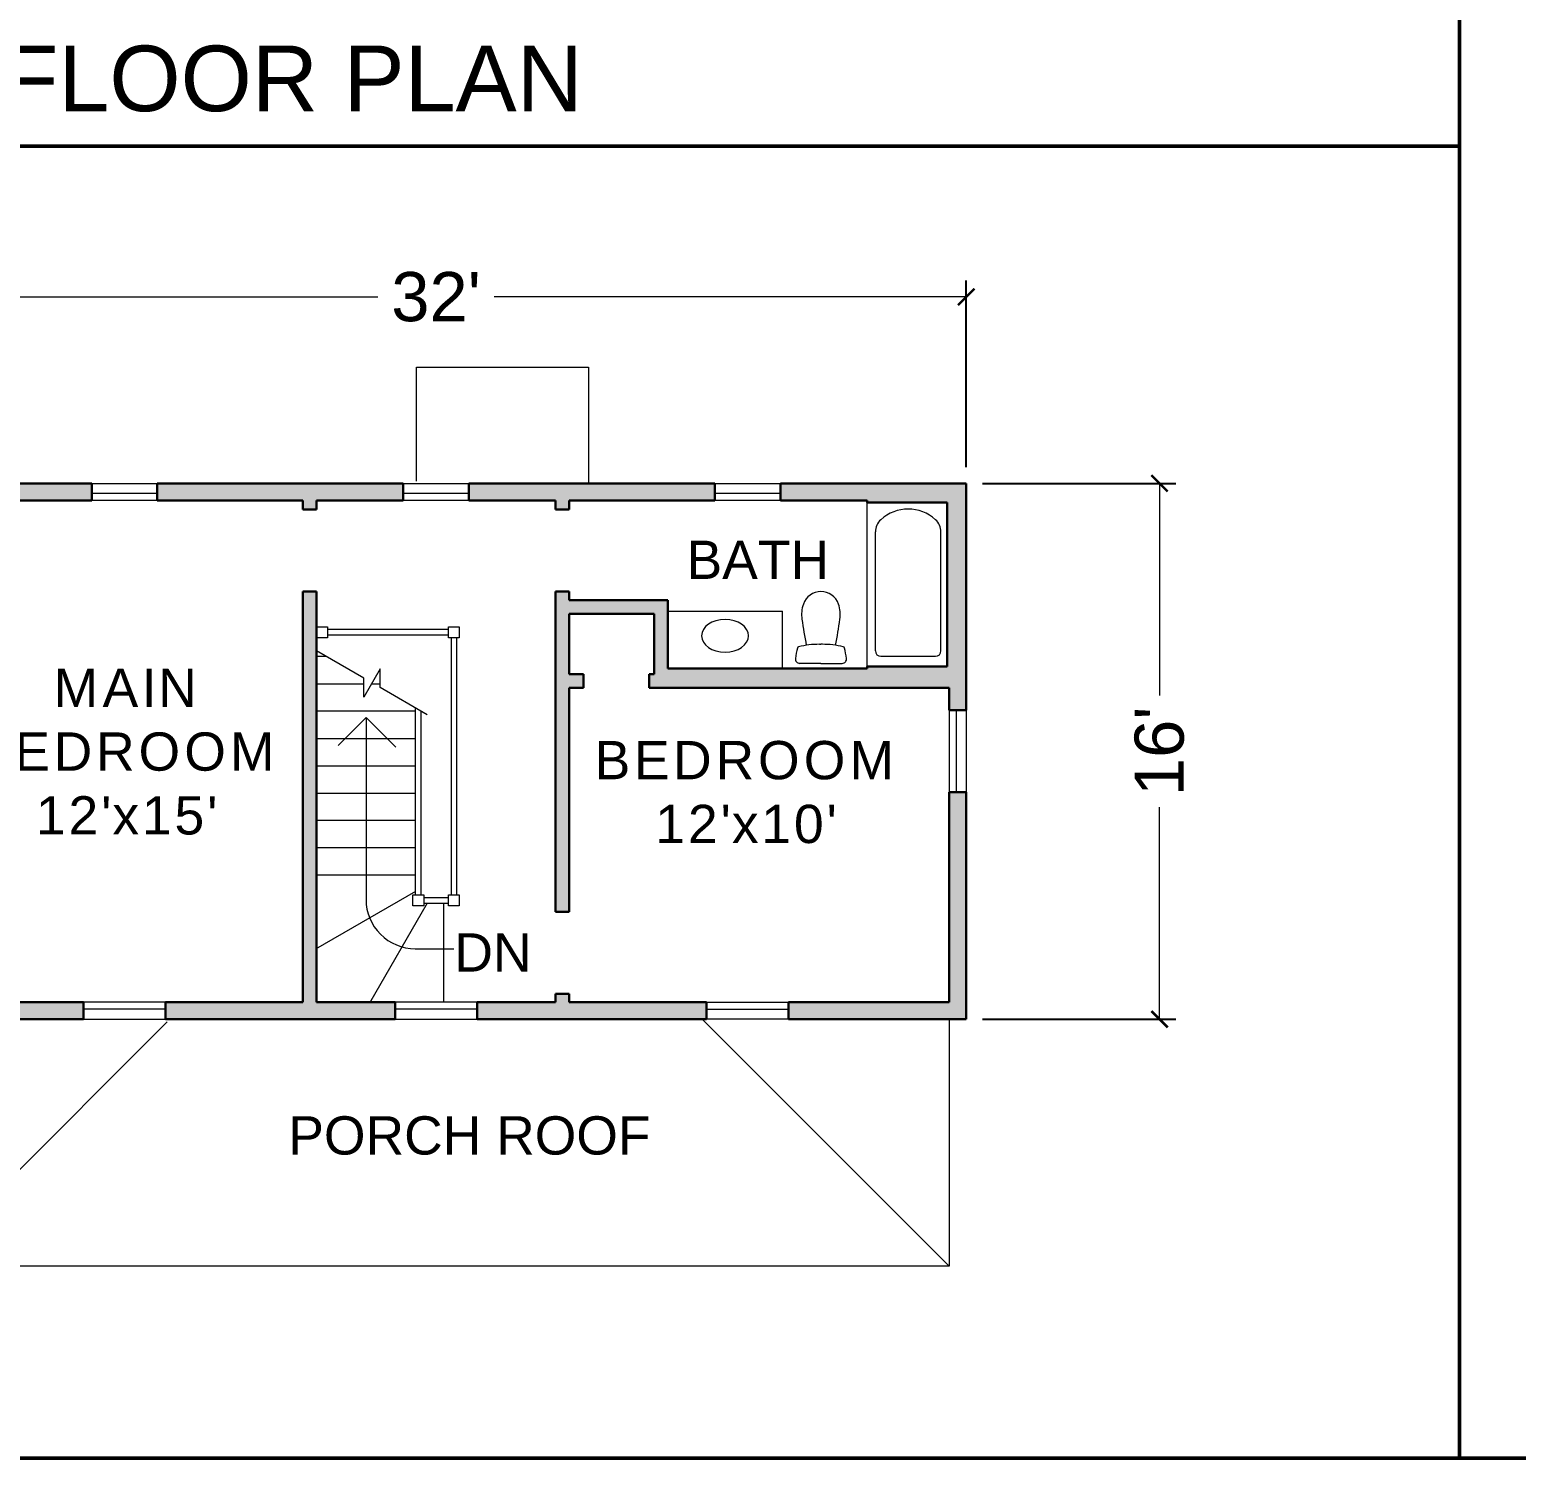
# Model space of a CAD drawing. Header units: inches. Extents: x -54 to 15382, y 469 to 41738.
# Drawn here: x 1901 to 2445, y 10431 to 10953 of the extents above; entities that cross this region are included whole.
import ezdxf

# ---------------------------------------------------------------- set-up
doc = ezdxf.new("R2010")
doc.units = ezdxf.units.IN
doc.header["$MEASUREMENT"] = 0
doc.linetypes.add('DASHED', pattern=[0.75, 0.5, -0.25])
doc.layers.get('0').update_dxf_attribs({"lineweight": 9})
for name, color, linetype, lineweight in [('1', 7, 'Continuous', 9), ('2', 7, 'Continuous', 18), ('3', 7, 'Continuous', 30), ('5', 7, 'Continuous', 50), ('A-DIMSx', 7, 'Continuous', 9), ('A-FILL', 7, 'Continuous', 9), ('A-TEXTx', 7, 'Continuous', 18)]:
    doc.layers.add(name, color=color, linetype=linetype, lineweight=lineweight)
doc.styles.get("Standard").update_dxf_attribs({"font": 'arial.ttf'})
doc.dimstyles.get("Standard").update_dxf_attribs({"dimtxt": 3, "dimasz": 2, "dimexe": 0.03125, "dimexo": 0.0625, "dimgap": 0.03125, "dimtad": 0, "dimtoh": 1, "dimdec": 4, "dimlfac": 0.99985, "dimzin": 0, "dimdsep": 46, "dimlunit": 4, "dimtxsty": 'Standard', "dimblk": 'ARCHTICK', "dimblk1": 'ARCHTICK', "dimblk2": 'ARCHTICK', "dimcen": 0.09, "dimclrt": 256, "dimadec": 0, "dimazin": 0, "dimtfac": 1, "dimtdec": 4, "dimtofl": 0, "dimtmove": 0, "dimatfit": 3, "dimfxl": 1, "dimtolj": 1, "dimtzin": 0, "dimarcsym": 0})

# ---------------------------------------------------------------- blocks, each defined once
blk = doc.blocks.new('_ArchTick')
at = {"color": 0, "linetype": 'ByBlock', "lineweight": 0, "const_width": 0.15}
blk.add_lwpolyline([(-0.5, -0.5), (0.5, 0.5)], dxfattribs=at)
blk = doc.blocks.new('*D147')
at = {"layer": 'A-DIMSx', "color": 0, "lineweight": -2, "ltscale": 0.25}
for p, q in [((2249.48, 10787.1), (2320.19, 10787.1)), ((2249.48, 10591.1), (2320.19, 10591.1))]:
    blk.add_line(p, q, dxfattribs=at)
at = {"layer": 'A-DIMSx', "color": 0, "lineweight": 5, "ltscale": 0.25}
for p, q in [((2314.19, 10787.1), (2314.19, 10709.53)), ((2314.19, 10591.1), (2314.19, 10668.68))]:
    blk.add_line(p, q, dxfattribs=at)
at = {"layer": 'A-DIMSx', "color": 0, "lineweight": 5, "xscale": 6, "yscale": 6, "zscale": 6}
for p, rotation in [((2314.19, 10787.1), 90), ((2314.19, 10591.1), 270)]:
    blk.add_blockref('_ArchTick', p, dxfattribs=dict(at, rotation=rotation))
at = {"layer": 'A-DIMSx', "ltscale": 0.25, "insert": (2314.19, 10689.1), "char_height": 18, "attachment_point": 5, "rotation": 90}
blk.add_mtext("\\A1;16'", dxfattribs=at)
blk = doc.blocks.new('*D148')
at = {"layer": 'A-DIMSx', "color": 0, "lineweight": -2, "ltscale": 0.25}
for p, q in [((1855.48, 10793.1), (1855.48, 10861.3)), ((2243.48, 10793.1), (2243.48, 10861.3))]:
    blk.add_line(p, q, dxfattribs=at)
at = {"layer": 'A-DIMSx', "color": 0, "lineweight": 5, "ltscale": 0.25}
for p, q in [((1855.48, 10855.3), (2028.21, 10855.3)), ((2243.48, 10855.3), (2070.75, 10855.3))]:
    blk.add_line(p, q, dxfattribs=at)
at = {"layer": 'A-DIMSx', "color": 0, "lineweight": 5, "xscale": 6, "yscale": 6, "zscale": 6, "rotation": 180}
blk.add_blockref('_ArchTick', (1855.48, 10855.3), dxfattribs=at)
at = {"layer": 'A-DIMSx', "color": 0, "lineweight": 5, "xscale": 6, "yscale": 6, "zscale": 6}
blk.add_blockref('_ArchTick', (2243.48, 10855.3), dxfattribs=at)
at = {"layer": 'A-DIMSx', "ltscale": 0.25, "insert": (2049.48, 10855.3), "char_height": 18, "attachment_point": 5}
blk.add_mtext("\\A1;32'", dxfattribs=at)

msp = doc.modelspace()

# ---------------------------------------------------------------- hatches: boundary and pattern name
at = {"layer": 'A-FILL', "ltscale": 0.25}
h = msp.add_hatch(color=256, dxfattribs=at)
h.paths.add_polyline_path([(2037.4796258, 10780.8530999), (2037.4796258, 10787.1030999), (1947.4791525, 10787.1030999), (1947.4791525, 10780.8530999), (2000.7296258, 10780.8530999), (2000.7296258, 10777.6030999), (2005.7296258, 10777.6030999), (2005.7296258, 10780.8530999)])
h.paths.add_polyline_path([(1861.7296258, 10743.8530999), (1861.7296258, 10780.8530999), (1886.7296258, 10780.8530999), (1886.7296258, 10769.6030999), (1891.7296258, 10769.6030999), (1891.7296258, 10780.8530999), (1923.4791525, 10780.8530999), (1923.4791525, 10787.1030999), (1855.4796258, 10787.1030999), (1855.4796258, 10701.1030999), (1831.4796258, 10701.1030999), (1831.4796258, 10677.1030999), (1855.4796258, 10677.1030999), (1855.4796258, 10591.1030999), (1920.4796258, 10591.1030999), (1920.4796258, 10597.3530999), (1891.7296258, 10597.3530999), (1891.7296258, 10608.6030999), (1886.7296258, 10608.6030999), (1886.7296258, 10597.3530999), (1861.7296258, 10597.3530999), (1861.7296258, 10634.3530999), (1886.7296258, 10634.3530999), (1886.7296258, 10632.6030999), (1891.7296258, 10632.6030999), (1891.7296258, 10639.3530999), (1861.7296258, 10639.3530999), (1861.7296258, 10738.8530999), (1891.7296258, 10738.8530999), (1891.7296258, 10745.6030999), (1886.7296258, 10745.6030999), (1886.7296258, 10743.8530999)])
h.paths.add_polyline_path([(2034.4796258, 10597.3530999), (2034.4796258, 10591.1030999), (1950.4796258, 10591.1030999), (1950.4796258, 10597.3530999), (2000.7296258, 10597.3530999), (2000.7296258, 10747.6030999), (2005.7296258, 10747.6030999), (2005.7296258, 10597.3530999)])
edge = h.paths.add_edge_path(flags=16)
edge.add_arc((1838.9796258, 10693.6030999), 1.5, 90, 180)
edge.add_line((1837.4796258, 10693.6030999), (1837.4796258, 10684.6030999))
edge.add_arc((1838.9796258, 10684.6030999), 1.5, 180, 270)
edge.add_line((1838.9796258, 10683.1030999), (1847.9796258, 10683.1030999))
edge.add_arc((1847.9796258, 10684.6030999), 1.5, 270, 360)
edge.add_line((1849.4796258, 10684.6030999), (1849.4796258, 10693.6030999))
edge.add_arc((1847.9796258, 10693.6030999), 1.5, 0, 90)
edge.add_line((1847.9796258, 10695.1030999), (1838.9796258, 10695.1030999))
h = msp.add_hatch(color=256, dxfattribs=at)
h.paths.add_polyline_path([(2151.4791525, 10780.8530999), (2151.4791524, 10787.1030999), (2061.4796258, 10787.1030999), (2061.4796258, 10780.8530999), (2093.2296258, 10780.8530999), (2093.2296258, 10777.6030999), (2098.2296258, 10777.6030999), (2098.2296258, 10780.8530999)])
h.paths.add_polyline_path([(2243.4796258, 10704.1030999), (2243.4796258, 10787.1030999), (2175.4791525, 10787.1030999), (2175.4791524, 10780.8530999), (2237.2296258, 10780.8530999), (2237.2296258, 10704.1030999)])
h.paths.add_polyline_path([(2237.2296258, 10712.3530999), (2237.2296258, 10780.8530999), (2207.2296258, 10780.8530999), (2207.2296258, 10780.1030999), (2236.4796258, 10780.1030999), (2236.4796258, 10720.1030999), (2207.2296258, 10720.1030999), (2207.2296258, 10719.3530999), (2134.2296258, 10719.3530999), (2134.2296258, 10744.3530999), (2098.2296258, 10744.3530999), (2098.2296258, 10747.6030999), (2093.2296258, 10747.6030999), (2093.2296258, 10630.3530999), (2098.2296258, 10630.3530999), (2098.2296258, 10712.3530999), (2103.4796258, 10712.3530999), (2103.4796258, 10717.3530999), (2098.2296258, 10717.3530999), (2098.2296258, 10739.3530999), (2129.2296258, 10739.3530999), (2129.2296258, 10717.3530999), (2127.4796258, 10717.3530999), (2127.4796258, 10712.3530999)])
h.paths.add_polyline_path([(2243.4796258, 10591.1030999), (2243.4796258, 10674.1030999), (2237.2296258, 10674.1030999), (2237.2296258, 10597.3530999), (2178.4796258, 10597.3530999), (2178.4796258, 10591.1030999)])
h.paths.add_polyline_path([(2148.4796258, 10591.1030999), (2148.4796258, 10597.3530999), (2098.2296258, 10597.3530999), (2098.2296258, 10600.3530999), (2093.2296258, 10600.3530999), (2093.2296258, 10597.3530999), (2064.4796258, 10597.3530999), (2064.4796258, 10591.1030999)])

# ---------------------------------------------------------------- linework, layer by layer
at = {"layer": '1', "ltscale": 0.1}
for p, q in [((1923.4791525, 10787.1030999), (1947.4791525, 10787.1030999)), ((2037.4796258, 10787.1030999), (2061.4796258, 10787.1030999)), ((2151.4791524, 10787.1030999), (2175.4791525, 10787.1030999)), ((1947.4791525, 10780.8530999), (1923.4791525, 10780.8530999)), ((2061.4796258, 10780.8530999), (2037.4796258, 10780.8530999)), ((2175.4791524, 10780.8530999), (2151.4791525, 10780.8530999)), ((2053.9796258, 10733.6030999), (2009.7296258, 10733.6030999)), ((2053.9796258, 10731.6030999), (2009.7296258, 10731.6030999)), ((2237.2296258, 10704.1030999), (2237.2296258, 10674.1030999)), ((2243.4796258, 10704.1030999), (2243.4796258, 10674.1030999)), ((1950.4796258, 10597.3530999), (1920.4796258, 10597.3530999)), ((2064.4796258, 10597.3530999), (2034.4796258, 10597.3530999)), ((2148.4796258, 10597.3530999), (2178.4796258, 10597.3530999)), ((1920.4796258, 10591.1030999), (1950.4796258, 10591.1030999)), ((2034.4796258, 10591.1030999), (2064.4796258, 10591.1030999)), ((2178.4796258, 10591.1030999), (2148.4796258, 10591.1030999))]:
    msp.add_line(p, q, dxfattribs=at)
at = {"layer": '1'}
for p, q in [((1947.4791525, 10783.3790106), (1923.4791525, 10783.3790106)), ((2061.4796258, 10783.3790106), (2037.4796258, 10783.3790106)), ((2175.4791525, 10783.3790106), (2151.4791525, 10783.3790106)), ((2210.2296258, 10725.8530999), (2210.2296258, 10769.3793681)), ((2234.2296258, 10725.8530999), (2234.2296258, 10769.3793681)), ((2054.9796258, 10730.6030999), (2054.9796258, 10636.6030999)), ((2056.9796258, 10730.6030999), (2056.9796258, 10636.6030999)), ((2005.7296258, 10723.8457406), (2009.2012186, 10723.8457406)), ((2212.2296258, 10723.8530999), (2232.2296258, 10723.8530999)), ((2005.7296258, 10713.8457406), (2023.0300766, 10713.8457406)), ((2025.8661932, 10713.8457406), (2029.0300766, 10713.8457406)), ((2041.9796258, 10636.6030999), (2041.9796258, 10704.9211184)), ((2041.9796258, 10703.8457406), (2005.7296258, 10703.8457406)), ((2043.9796258, 10636.6030999), (2043.9796258, 10703.7664178)), ((2239.7555365, 10704.1030999), (2239.7555365, 10674.1030999)), ((2005.7296258, 10693.8457406), (2041.9796258, 10693.8457406)), ((2005.7296258, 10683.8457406), (2041.9796258, 10683.8457406)), ((2005.7296258, 10673.8457406), (2041.9796258, 10673.8457406)), ((2041.9796258, 10663.8457406), (2005.7296258, 10663.8457406)), ((2041.9796258, 10653.8457406), (2005.7296258, 10653.8457406)), ((2041.9796258, 10643.8457406), (2005.7296258, 10643.8457406)), ((2041.9796258, 10637.8457406), (2005.388879, 10616.720063)), ((2044.9796258, 10635.6030999), (2053.9796258, 10635.6030999)), ((2046.2222665, 10633.6030999), (2025.0982162, 10597.0151714)), ((2044.9796258, 10633.6030999), (2053.9796258, 10633.6030999)), ((2052.2222665, 10633.6030999), (2052.2222665, 10597.3530999)), ((1950.4796258, 10594.8271893), (1920.4796258, 10594.8271893)), ((2064.4796258, 10594.8271893), (2034.4796258, 10594.8271893)), ((2237.2114664, 10500.7746149), (2146.8829817, 10591.1030999)), ((2148.4796258, 10594.8271893), (2178.4796258, 10594.8271893)), ((1861.7477853, 10500.7746149), (1951.07627, 10590.1030999))]:
    msp.add_line(p, q, dxfattribs=at)
at = {"layer": '1', "ltscale": 0.25}
msp.add_line((2207.2296258, 10720.1030999), (2207.2296258, 10780.1030999), dxfattribs=at)
at = {"layer": '1', "linetype": 'Continuous'}
for p, q in [((2189.793153, 10728.2471942), (2190.3049958, 10728.2471942)), ((2190.8168387, 10728.2471942), (2190.3049958, 10728.2471942)), ((2190.3049958, 10721.2782567), (2182.5092352, 10721.2782567)), ((2190.3049958, 10721.2782567), (2198.1007565, 10721.2782567))]:
    msp.add_line(p, q, dxfattribs=at)
at = {"layer": '1', "linetype": 'DASHED'}
msp.add_line((2190.3049958, 10721.2782579), (2190.3049958, 10721.2782567), dxfattribs=at)
msp.add_line((2190.3049958, 10721.2782579), (2190.3049958, 10721.2782567), dxfattribs=at)
at = {"layer": '1', "ltscale": 0.25}
for points in [[(2005.7296258, 10730.6030999), (2005.7296258, 10734.6030999), (2009.7296258, 10734.6030999), (2009.7296258, 10730.6030999), (2005.7296258, 10730.6030999)], [(2053.9796258, 10730.6030999), (2053.9796258, 10734.6030999), (2057.9796258, 10734.6030999), (2057.9796258, 10730.6030999), (2053.9796258, 10730.6030999)], [(2046.218667, 10702.4737068), (2029.0300766, 10712.3975441), (2029.0300766, 10719.3257473), (2023.0300766, 10708.9334425), (2023.0300766, 10715.8616457), (2005.7296258, 10725.8500656)], [(2040.9796258, 10632.6030999), (2040.9796258, 10636.6030999), (2044.9796258, 10636.6030999), (2044.9796258, 10632.6030999), (2040.9796258, 10632.6030999)], [(2053.9796258, 10632.6030999), (2053.9796258, 10636.6030999), (2057.9796258, 10636.6030999), (2057.9796258, 10632.6030999), (2053.9796258, 10632.6030999)]]:
    msp.add_lwpolyline(points, dxfattribs=at)
at = {"layer": '1'}
for centre, radius, start, end in [((2222.2296258, 10762.8081891), 14.8983366, 47.601478879, 132.398521121), ((2216.2296258, 10769.3793681), 6, 132.398521121, 180), ((2228.2296258, 10769.3793681), 6, 0, 47.601478879), ((2212.2296258, 10725.8530999), 2, 180, 270), ((2232.2296258, 10725.8530999), 2, 270, 0)]:
    msp.add_arc(centre, radius, start, end, dxfattribs=at)
at = {"layer": '1', "linetype": 'Continuous'}
for centre, radius, start, end in [((2195.0296992, 10739.0911285), 11.8117586, 160.888267863, 188.253863728), ((2190.3049958, 10740.7282873), 6.8114474, 90, 160.888267863), ((2190.3049958, 10740.7282873), 6.8114474, 19.111732137, 90), ((2185.5802924, 10739.0911285), 11.8117586, 351.746136272, 19.111732137), ((2378.1637722, 10765.6569148), 196.8626426, 188.253863728, 191.065070356), ((2002.4462194, 10765.6569148), 196.8626426, 348.934929644, 351.746136272), ((2208.2933902, 10719.621637), 27.56077, 164.721359138, 172.856383732), ((2182.2764498, 10726.7286428), 0.5905879, 104.075512823, 164.721359334), ((2189.793153, 10696.7491714), 31.4980228, 90, 104.075512968), ((2190.8168387, 10696.7491714), 31.4980228, 75.924487032, 90), ((2198.3335418, 10726.7286428), 0.5905879, 15.278640666, 75.924487178), ((2172.3166014, 10719.621637), 27.56077, 7.143616268, 15.278640862), ((2182.5092352, 10722.8531578), 1.5749011, 172.856383732, 270), ((2198.1007565, 10722.8531578), 1.5749011, 270, 7.143616268)]:
    msp.add_arc(centre, radius, start, end, dxfattribs=at)
at = {"layer": '1', "ltscale": 0.25, "extrusion": (0, 0, -1)}
msp.add_ellipse((2155.2296258, 10731.3530999), major_axis=(8.5662936, 0), ratio=0.7004196088, dxfattribs=at)
at = {"layer": '2'}
for p, q in [((2042.264412, 10829.6086176), (2105.264412, 10829.6086176)), ((2042.264412, 10787.9788462), (2042.264412, 10829.6086176)), ((2105.264412, 10829.6086176), (2105.264412, 10786.9788462)), ((2134.2296258, 10740.3530999), (2176.2296258, 10740.3530999)), ((2176.2296258, 10719.3530999), (2176.2296258, 10740.3530999)), ((2237.2114664, 10591.1030999), (2237.2114664, 10500.7746149)), ((2237.2114664, 10500.7746149), (1861.7477853, 10500.7746149))]:
    msp.add_line(p, q, dxfattribs=at)
at = {"layer": '2', "ltscale": 0.25}
msp.add_lwpolyline([(2013.6268973, 10691.2586144), (2023.8546258, 10701.486343), (2034.7292934, 10690.6116754), (2023.8546258, 10701.486343), (2023.8546258, 10634.9042711, 0.4142135624), (2041.8546258, 10616.9042711), (2056.0344269, 10616.9042711)], format="xyb", dxfattribs=at)
at = {"layer": '3'}
for p, q in [((1855.4796258, 10787.1030999), (1923.4791525, 10787.1030999)), ((1923.4791525, 10780.8530999), (1923.4791525, 10787.1030999)), ((1947.4791525, 10787.1030999), (2037.4796258, 10787.1030999)), ((1947.4791525, 10780.8530999), (1947.4791525, 10787.1030999)), ((2037.4796258, 10780.8530999), (2037.4796258, 10787.1030999)), ((2061.4796258, 10787.1030999), (2151.4791524, 10787.1030999)), ((2061.4796258, 10780.8530999), (2061.4796258, 10787.1030999)), ((2151.4791525, 10780.8530999), (2151.4791524, 10787.1030999)), ((2175.4791524, 10780.8530999), (2175.4791525, 10787.1030999)), ((2175.4791525, 10787.1030999), (2243.4796258, 10787.1030999)), ((2243.4796258, 10704.1030999), (2243.4796258, 10787.1030999)), ((1923.4791525, 10780.8530999), (1891.7296258, 10780.8530999)), ((2000.7296258, 10780.8530999), (1947.4791525, 10780.8530999)), ((2000.7296258, 10777.6030999), (2000.7296258, 10780.8530999)), ((2037.4796258, 10780.8530999), (2005.7296258, 10780.8530999)), ((2005.7296258, 10780.8530999), (2005.7296258, 10777.6030999)), ((2093.2296258, 10780.8530999), (2061.4796258, 10780.8530999)), ((2093.2296258, 10780.8530999), (2093.2296258, 10777.6030999)), ((2098.2296258, 10780.8530999), (2151.4791525, 10780.8530999)), ((2098.2296258, 10777.6030999), (2098.2296258, 10780.8530999)), ((2207.2296258, 10780.8530999), (2175.4791524, 10780.8530999)), ((2000.7296258, 10777.6030999), (2005.7296258, 10777.6030999)), ((2093.2296258, 10777.6030999), (2098.2296258, 10777.6030999)), ((2236.4796258, 10780.1030999), (2207.2296258, 10780.1030999)), ((2236.4796258, 10720.1030999), (2236.4796258, 10780.1030999)), ((2000.7296258, 10597.3530999), (2000.7296258, 10747.6030999)), ((2005.7296258, 10747.6030999), (2000.7296258, 10747.6030999)), ((2005.7296258, 10597.3530999), (2005.7296258, 10747.6030999)), ((2093.2296258, 10747.6030999), (2093.2296258, 10630.3530999)), ((2098.2296258, 10747.6030999), (2093.2296258, 10747.6030999)), ((2098.2296258, 10744.3530999), (2098.2296258, 10747.6030999)), ((2098.2296258, 10744.3530999), (2134.2296258, 10744.3530999)), ((2134.2296258, 10719.3530999), (2134.2296258, 10744.3530999)), ((2098.2296258, 10739.3530999), (2098.2296258, 10717.3530999)), ((2098.2296258, 10739.3530999), (2129.2296258, 10739.3530999)), ((2129.2296258, 10717.3530999), (2129.2296258, 10739.3530999)), ((2103.4796258, 10717.3530999), (2098.2296258, 10717.3530999)), ((2103.4796258, 10717.3530999), (2103.4796258, 10712.3530999)), ((2129.2296258, 10717.3530999), (2127.4796258, 10717.3530999)), ((2127.4796258, 10717.3530999), (2127.4796258, 10712.3530999)), ((2134.2296258, 10719.3530999), (2207.2296258, 10719.3530999)), ((2207.2296258, 10720.1030999), (2236.4796258, 10720.1030999)), ((2098.2296258, 10630.3530999), (2098.2296258, 10712.3530999)), ((2103.4796258, 10712.3530999), (2098.2296258, 10712.3530999)), ((2237.2296258, 10712.3530999), (2127.4796258, 10712.3530999)), ((2237.2296258, 10704.1030999), (2237.2296258, 10712.3530999)), ((2237.2296258, 10704.1030999), (2243.4796258, 10704.1030999)), ((2237.2296258, 10674.1030999), (2237.2296258, 10597.3530999)), ((2237.2296258, 10674.1030999), (2243.4796258, 10674.1030999)), ((2243.4796258, 10674.1030999), (2243.4796258, 10591.1030999)), ((2093.2296258, 10630.3530999), (2098.2296258, 10630.3530999)), ((1920.4796258, 10597.3530999), (1891.7296258, 10597.3530999)), ((1920.4796258, 10597.3530999), (1920.4796258, 10591.1030999)), ((1950.4796258, 10597.3530999), (2000.7296258, 10597.3530999)), ((1950.4796258, 10597.3530999), (1950.4796258, 10591.1030999)), ((2005.7296258, 10597.3530999), (2034.4796258, 10597.3530999)), ((2034.4796258, 10597.3530999), (2034.4796258, 10591.1030999)), ((2064.4796258, 10597.3530999), (2093.2296258, 10597.3530999)), ((2064.4796258, 10597.3530999), (2064.4796258, 10591.1030999)), ((2093.2296258, 10597.3530999), (2093.2296258, 10600.3530999)), ((2098.2296258, 10600.3530999), (2093.2296258, 10600.3530999)), ((2098.2296258, 10600.3530999), (2098.2296258, 10597.3530999)), ((2148.4796258, 10597.3530999), (2098.2296258, 10597.3530999)), ((2148.4796258, 10597.3530999), (2148.4796258, 10591.1030999)), ((2237.2296258, 10597.3530999), (2178.4796258, 10597.3530999)), ((2178.4796258, 10597.3530999), (2178.4796258, 10591.1030999)), ((1920.4796258, 10591.1030999), (1855.4796258, 10591.1030999)), ((2034.4796258, 10591.1030999), (1950.4796258, 10591.1030999)), ((2148.4796258, 10591.1030999), (2064.4796258, 10591.1030999)), ((2243.4796258, 10591.1030999), (2178.4796258, 10591.1030999))]:
    msp.add_line(p, q, dxfattribs=at)
at = {"layer": '3', "ltscale": 0.25}
for p, q in [((2207.2296258, 10780.8530999), (2207.2296258, 10780.1030999)), ((2207.2296258, 10719.3530999), (2207.2296258, 10720.1030999))]:
    msp.add_line(p, q, dxfattribs=at)
at = {"layer": '5', "ltscale": 0.1}
for p, q in [((2424.0000785, 12254.5008975), (2424.0000785, 10430.5008975)), ((936.0000785, 10910.5008975), (2424.0000785, 10910.5008975))]:
    msp.add_line(p, q, dxfattribs=at)
at = {"layer": '5', "ltscale": 0.25}
msp.add_line((144.0000785, 10430.5008975), (2928.0000785, 10430.5008975), dxfattribs=at)

# ---------------------------------------------------------------- texts
at = {"ltscale": 0.5, "insert": (1738.072251, 10947.2479591), "char_height": 24, "attachment_point": 1}
msp.add_mtext('{SECOND FLOOR PLAN}', dxfattribs=at)
at = {"layer": 'A-TEXTx', "ltscale": 0.5, "char_height": 14, "width": 109.375170532, "attachment_point": 2}
for s, insert in [('{BATH}', (2167.2029628, 10766.1482097)), ("{\\T1.1;MAIN \\PBEDROOM\\P12'x15'}", (1936.4308178, 10719.352802)), ("{\\T1.1;BEDROOM\\P12'x10'}", (2163.0913432, 10692.8753604))]:
    msp.add_mtext(s, dxfattribs=dict(at, insert=insert))
at = {"layer": 'A-TEXTx', "ltscale": 0.25, "insert": (2070.3126438, 10622.527949), "char_height": 14, "width": 9.642439619, "attachment_point": 2}
msp.add_mtext('{DN}', dxfattribs=at)
at = {"layer": 'A-TEXTx', "ltscale": 0.5, "insert": (1995.4036925, 10555.5919681), "char_height": 14, "attachment_point": 1}
msp.add_mtext('{PORCH ROOF}', dxfattribs=at)

# ---------------------------------------------------------------- dimensions: what is measured, and where the dimension line sits
at = {"layer": 'A-DIMSx', "ltscale": 0.25}
dim = msp.add_linear_dim(base=(2243.4796258, 10855.2960592), p1=(1855.4796258, 10787.1030999), p2=(2243.4796258, 10787.1030999), text="32'", dimstyle='Standard', override={"dimtxt": 18, "dimasz": 6, "dimexe": 6, "dimexo": 6, "dimgap": 6, "dimtih": 0, "dimlwd": 5}, dxfattribs=at)
dim.commit()
dim.dimension.update_dxf_attribs({"geometry": '*D148', "text_midpoint": (2049.4796258, 10855.2960592)})
dim = msp.add_linear_dim(base=(2314.1923505, 10591.1030999), p1=(2243.4796258, 10787.1030999), p2=(2243.4796258, 10591.1030999), angle=90, text="16'", dimstyle='Standard', override={"dimtxt": 18, "dimasz": 6, "dimexe": 6, "dimexo": 6, "dimgap": 6, "dimlwd": 5}, dxfattribs=at)
dim.commit()
dim.dimension.update_dxf_attribs({"geometry": '*D147', "text_midpoint": (2314.1923505, 10689.1030999)})

doc.saveas('drawing.dxf')
